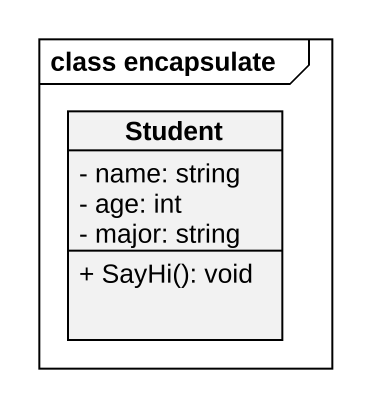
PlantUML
@startuml
mainframe class encapsulate
hide circle
hide empty members
skinparam classAttributeIconSize 0
class Student {
  - name: string
  - age: int
  - major: string
  + SayHi(): void
}
@enduml
